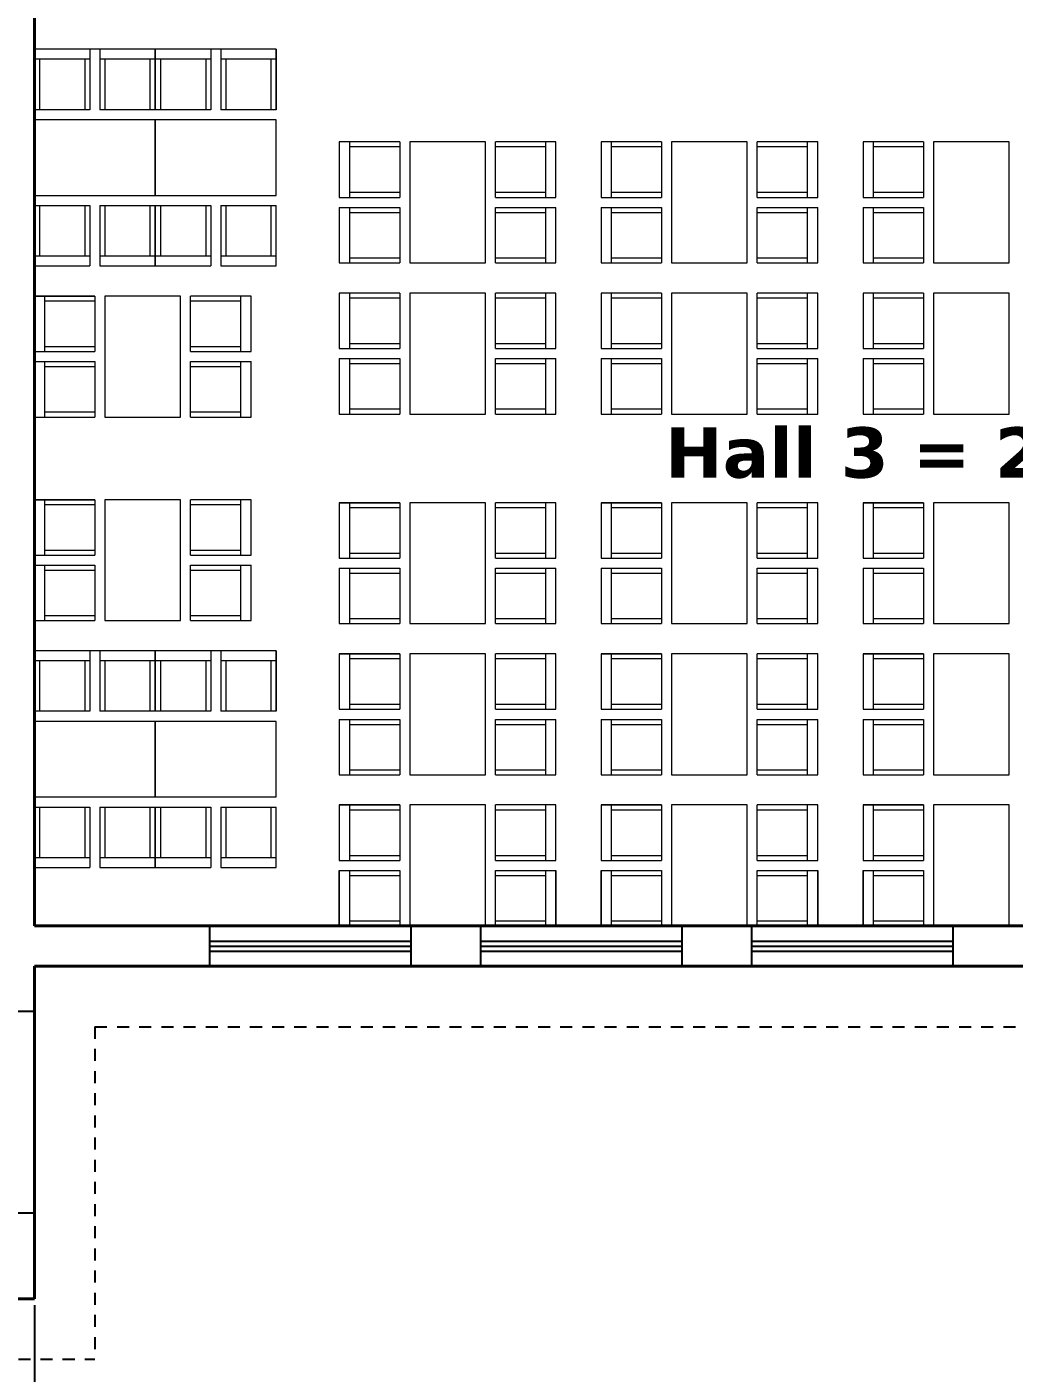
# Model space of a CAD drawing. Header units: inches. Extents: x 23 to 232, y -46 to 52.
# Drawn here: x 151.25 to 161.06, y 20.64 to 34 of the extents above; entities that cross this region are included whole.
import ezdxf

# ---------------------------------------------------------------- set-up
doc = ezdxf.new("R2010")
doc.units = ezdxf.units.IN
doc.header["$MEASUREMENT"] = 0
doc.linetypes.add('ACAD_ISO02W100', pattern=[15, 12, -3])
doc.layers.add('FUR', color=1, linetype='Continuous', lineweight=15)
doc.dimstyles.get("Standard").update_dxf_attribs({"dimtxt": 0.18, "dimasz": 0.18, "dimexe": 0.18, "dimexo": 0.0625, "dimgap": 0.09, "dimtad": 0, "dimtih": 1, "dimtoh": 1, "dimdec": 4, "dimzin": 0, "dimdsep": 46, "dimtxsty": 'Standard', "dimcen": 0.09, "dimadec": 0, "dimazin": 0, "dimtfac": 1, "dimtdec": 4, "dimtofl": 0, "dimtmove": 0, "dimatfit": 3, "dimfxl": 1, "dimtolj": 1, "dimtzin": 0, "dimarcsym": 0})

# ---------------------------------------------------------------- blocks, each defined once
blk = doc.blocks.new('*D40')
at = {"color": 0, "lineweight": -2}
for p, q in [((143.189, 21.317), (143.189, 19.741)), ((151.329, 21.317), (151.329, 19.741)), ((143.369, 19.921), (146.502, 19.921)), ((151.149, 19.921), (148.015, 19.921))]:
    blk.add_line(p, q, dxfattribs=at)
at = {"color": 0}
for points in [[(143.369, 19.951), (143.369, 19.891), (143.189, 19.921)], [(151.149, 19.951), (151.149, 19.891), (151.329, 19.921)]]:
    blk.add_solid(points, dxfattribs=at)
at = {"layer": 'Defpoints', "color": 0}
for p in [(143.189, 21.379), (151.329, 21.379), (151.329, 19.921)]:
    blk.add_point(p, dxfattribs=at)
at = {"color": 0, "insert": (147.259, 19.921), "char_height": 0.5, "attachment_point": 5}
blk.add_mtext('\\A1;8.14', dxfattribs=at)

msp = doc.modelspace()

# ---------------------------------------------------------------- linework, layer by layer
at = {"lineweight": 40}
for p, q in [((151.32851, 25.07935), (151.32851, 34.22935)), ((164.91851, 25.07935), (151.32851, 25.07935)), ((164.91851, 25.07935), (151.32851, 25.07935)), ((151.32851, 21.37935), (151.32851, 24.67935)), ((164.91851, 24.67935), (151.32851, 24.67935)), ((151.32851, 21.37935), (148.03351, 21.37935))]:
    msp.add_line(p, q, dxfattribs=at)
at = {"color": 6}
for p, q in [((153.06687, 25.07935), (153.06687, 24.67935)), ((155.06687, 25.07935), (155.06687, 24.67935)), ((155.75687, 25.07935), (155.75687, 24.67935)), ((157.75687, 25.07935), (157.75687, 24.67935)), ((158.44687, 25.07935), (158.44687, 24.67935)), ((160.44687, 25.07935), (160.44687, 24.67935)), ((153.06687, 24.92935), (155.06687, 24.92935)), ((153.06687, 24.87935), (155.06687, 24.87935)), ((153.06687, 24.87935), (155.06687, 24.87935)), ((155.75687, 24.92935), (157.75687, 24.92935)), ((155.75687, 24.87935), (157.75687, 24.87935)), ((155.75687, 24.87935), (157.75687, 24.87935)), ((158.44687, 24.92935), (160.44687, 24.92935)), ((158.44687, 24.87935), (160.44687, 24.87935)), ((158.44687, 24.87935), (160.44687, 24.87935)), ((153.06687, 24.82935), (155.06687, 24.82935)), ((155.75687, 24.82935), (157.75687, 24.82935)), ((158.44687, 24.82935), (160.44687, 24.82935)), ((151.32851, 24.22935), (150.92851, 24.22935)), ((151.32851, 22.22935), (150.92851, 22.22935))]:
    msp.add_line(p, q, dxfattribs=at)
for q in [(151.92851, 24.67935), (151.32851, 24.07935)]:
    msp.add_line((151.32851, 24.67935), q)
at = {"linetype": 'ACAD_ISO02W100', "ltscale": 0.01}
for p, q in [((151.92851, 24.07935), (151.92851, 20.77935)), ((151.92851, 24.07935), (161.42851, 24.07935)), ((142.58851, 20.77935), (151.92851, 20.77935))]:
    msp.add_line(p, q, dxfattribs=at)
at = {"layer": 'FUR', "lineweight": 20}
for p, q in [((153.72851, 33.77935), (151.32851, 33.77935)), ((151.87851, 33.67935), (151.32851, 33.67935)), ((151.37851, 33.67935), (151.37851, 33.17935)), ((151.82851, 33.67935), (151.82851, 33.17935)), ((151.87851, 33.77935), (151.87851, 33.17935)), ((151.97851, 33.77935), (151.97851, 33.17935)), ((152.52851, 33.67935), (151.97851, 33.67935)), ((152.02851, 33.67935), (152.02851, 33.17935)), ((152.47851, 33.17935), (152.47851, 33.67935)), ((152.52851, 33.77935), (152.52851, 33.17935)), ((152.52851, 33.17935), (152.52851, 33.77935)), ((152.52851, 33.77935), (152.52851, 33.17935)), ((152.52851, 33.17935), (152.52851, 33.77935)), ((153.07851, 33.67935), (152.52851, 33.67935)), ((152.57851, 33.67935), (152.57851, 33.17935)), ((153.02851, 33.67935), (153.02851, 33.17935)), ((153.07851, 33.77935), (153.07851, 33.17935)), ((153.17851, 33.77935), (153.17851, 33.17935)), ((153.72851, 33.67935), (153.17851, 33.67935)), ((153.22851, 33.67935), (153.22851, 33.17935)), ((153.67851, 33.17935), (153.67851, 33.67935)), ((153.72851, 33.77935), (153.72851, 33.17935)), ((153.72851, 33.17935), (153.72851, 33.77935)), ((151.87851, 33.17935), (151.32851, 33.17935)), ((152.52851, 33.17935), (151.97851, 33.17935)), ((153.07851, 33.17935), (152.52851, 33.17935)), ((153.72851, 33.17935), (153.17851, 33.17935)), ((152.52851, 33.07935), (151.32851, 33.07935)), ((153.72851, 33.07935), (152.52851, 33.07935)), ((152.52851, 33.07935), (152.52851, 32.32935)), ((152.52851, 33.07935), (152.52851, 32.32935)), ((152.52851, 32.32935), (152.52851, 33.07935)), ((152.52851, 32.32935), (152.52851, 33.07935)), ((153.72851, 32.32935), (153.72851, 33.07935)), ((153.72851, 32.32935), (153.72851, 33.07935)), ((154.3552, 32.85935), (154.3552, 32.30935)), ((154.9552, 32.85935), (154.3552, 32.85935)), ((154.4552, 32.85935), (154.4552, 32.30935)), ((154.9552, 32.80935), (154.4552, 32.80935)), ((154.9552, 32.85935), (154.9552, 32.30935)), ((155.0552, 32.85935), (155.0552, 31.65935)), ((155.8052, 32.85935), (155.0552, 32.85935)), ((155.8052, 32.85935), (155.0552, 32.85935)), ((155.8052, 31.65935), (155.8052, 32.85935)), ((155.9052, 32.30935), (155.9052, 32.85935)), ((156.5052, 32.85935), (155.9052, 32.85935)), ((156.4052, 32.80935), (155.9052, 32.80935)), ((156.4052, 32.30935), (156.4052, 32.85935)), ((156.5052, 32.30935), (156.5052, 32.85935)), ((156.9552, 32.85935), (156.9552, 32.30935)), ((157.5552, 32.85935), (156.9552, 32.85935)), ((157.0552, 32.85935), (157.0552, 32.30935)), ((157.5552, 32.80935), (157.0552, 32.80935)), ((157.5552, 32.85935), (157.5552, 32.30935)), ((157.6552, 32.85935), (157.6552, 31.65935)), ((158.4052, 32.85935), (157.6552, 32.85935)), ((158.4052, 32.85935), (157.6552, 32.85935)), ((158.4052, 31.65935), (158.4052, 32.85935)), ((158.5052, 32.30935), (158.5052, 32.85935)), ((159.1052, 32.85935), (158.5052, 32.85935)), ((159.0052, 32.80935), (158.5052, 32.80935)), ((159.0052, 32.30935), (159.0052, 32.85935)), ((159.1052, 32.30935), (159.1052, 32.85935)), ((159.5552, 32.85935), (159.5552, 32.30935)), ((160.1552, 32.85935), (159.5552, 32.85935)), ((159.6552, 32.85935), (159.6552, 32.30935)), ((160.1552, 32.80935), (159.6552, 32.80935)), ((160.1552, 32.85935), (160.1552, 32.30935)), ((160.2552, 32.85935), (160.2552, 31.65935)), ((161.0052, 32.85935), (160.2552, 32.85935)), ((161.0052, 32.85935), (160.2552, 32.85935)), ((161.0052, 31.65935), (161.0052, 32.85935)), ((151.32851, 32.32935), (152.52851, 32.32935)), ((152.52851, 32.32935), (153.72851, 32.32935)), ((154.4552, 32.35935), (154.9552, 32.35935)), ((155.9052, 32.35935), (156.4052, 32.35935)), ((157.0552, 32.35935), (157.5552, 32.35935)), ((158.5052, 32.35935), (159.0052, 32.35935)), ((159.6552, 32.35935), (160.1552, 32.35935)), ((151.32851, 32.22935), (151.87851, 32.22935)), ((151.37851, 32.22935), (151.37851, 31.72935)), ((151.82851, 32.22935), (151.82851, 31.72935)), ((151.87851, 32.22935), (151.87851, 31.62935)), ((151.97851, 32.22935), (152.52851, 32.22935)), ((151.97851, 32.22935), (151.97851, 31.62935)), ((152.02851, 32.22935), (152.02851, 31.72935)), ((152.47851, 31.72935), (152.47851, 32.22935)), ((152.52851, 32.22935), (153.07851, 32.22935)), ((152.52851, 32.22935), (152.52851, 31.62935)), ((152.52851, 31.62935), (152.52851, 32.22935)), ((152.57851, 32.22935), (152.57851, 31.72935)), ((153.02851, 32.22935), (153.02851, 31.72935)), ((153.07851, 32.22935), (153.07851, 31.62935)), ((153.17851, 32.22935), (153.72851, 32.22935)), ((153.17851, 32.22935), (153.17851, 31.62935)), ((153.22851, 32.22935), (153.22851, 31.72935)), ((153.67851, 31.72935), (153.67851, 32.22935)), ((153.72851, 31.62935), (153.72851, 32.22935)), ((154.3552, 32.30935), (154.9552, 32.30935)), ((154.3552, 32.20935), (154.3552, 31.65935)), ((154.3552, 32.20935), (154.9552, 32.20935)), ((154.4552, 32.20935), (154.4552, 31.65935)), ((154.9552, 32.20935), (154.9552, 31.65935)), ((155.9052, 32.30935), (156.5052, 32.30935)), ((155.9052, 31.65935), (155.9052, 32.20935)), ((155.9052, 32.20935), (156.5052, 32.20935)), ((156.4052, 31.65935), (156.4052, 32.20935)), ((156.5052, 31.65935), (156.5052, 32.20935)), ((156.9552, 32.30935), (157.5552, 32.30935)), ((156.9552, 32.20935), (156.9552, 31.65935)), ((156.9552, 32.20935), (157.5552, 32.20935)), ((157.0552, 32.20935), (157.0552, 31.65935)), ((157.5552, 32.20935), (157.5552, 31.65935)), ((158.5052, 32.30935), (159.1052, 32.30935)), ((158.5052, 31.65935), (158.5052, 32.20935)), ((158.5052, 32.20935), (159.1052, 32.20935)), ((159.0052, 31.65935), (159.0052, 32.20935)), ((159.1052, 31.65935), (159.1052, 32.20935)), ((159.5552, 32.30935), (160.1552, 32.30935)), ((159.5552, 32.20935), (159.5552, 31.65935)), ((159.5552, 32.20935), (160.1552, 32.20935)), ((159.6552, 32.20935), (159.6552, 31.65935)), ((160.1552, 32.20935), (160.1552, 31.65935)), ((154.4552, 32.15935), (154.9552, 32.15935)), ((155.9052, 32.15935), (156.4052, 32.15935)), ((157.0552, 32.15935), (157.5552, 32.15935)), ((158.5052, 32.15935), (159.0052, 32.15935)), ((159.6552, 32.15935), (160.1552, 32.15935)), ((151.32851, 31.72935), (151.87851, 31.72935)), ((151.97851, 31.72935), (152.52851, 31.72935)), ((152.52851, 31.72935), (153.07851, 31.72935)), ((153.17851, 31.72935), (153.72851, 31.72935)), ((154.4552, 31.70935), (154.9552, 31.70935)), ((155.9052, 31.70935), (156.4052, 31.70935)), ((157.0552, 31.70935), (157.5552, 31.70935)), ((158.5052, 31.70935), (159.0052, 31.70935)), ((159.6552, 31.70935), (160.1552, 31.70935)), ((151.32851, 31.62935), (151.87851, 31.62935)), ((151.97851, 31.62935), (152.52851, 31.62935)), ((152.52851, 31.62935), (153.07851, 31.62935)), ((153.17851, 31.62935), (153.72851, 31.62935)), ((154.3552, 31.65935), (154.9552, 31.65935)), ((155.0552, 31.65935), (155.8052, 31.65935)), ((155.0552, 31.65935), (155.8052, 31.65935)), ((155.9052, 31.65935), (156.5052, 31.65935)), ((156.9552, 31.65935), (157.5552, 31.65935)), ((157.6552, 31.65935), (158.4052, 31.65935)), ((157.6552, 31.65935), (158.4052, 31.65935)), ((158.5052, 31.65935), (159.1052, 31.65935)), ((159.5552, 31.65935), (160.1552, 31.65935)), ((160.2552, 31.65935), (161.0052, 31.65935)), ((160.2552, 31.65935), (161.0052, 31.65935)), ((151.32851, 31.32935), (151.87851, 31.32935)), ((151.32851, 31.32935), (151.92851, 31.32935)), ((151.92851, 31.32935), (151.32851, 31.32935)), ((151.42851, 31.32935), (151.42851, 30.77935)), ((151.92851, 31.27935), (151.42851, 31.27935)), ((151.92851, 31.32935), (151.92851, 30.77935)), ((152.02851, 31.32935), (152.02851, 30.12935)), ((152.77851, 31.32935), (152.02851, 31.32935)), ((152.77851, 31.32935), (152.02851, 31.32935)), ((152.77851, 30.12935), (152.77851, 31.32935)), ((152.87851, 30.77935), (152.87851, 31.32935)), ((153.47851, 31.32935), (152.87851, 31.32935)), ((153.37851, 31.27935), (152.87851, 31.27935)), ((153.37851, 30.77935), (153.37851, 31.32935)), ((153.47851, 30.77935), (153.47851, 31.32935)), ((154.3552, 31.35935), (154.3552, 30.80935)), ((154.9552, 31.35935), (154.3552, 31.35935)), ((154.4552, 31.35935), (154.4552, 30.80935)), ((154.9552, 31.30935), (154.4552, 31.30935)), ((154.9552, 31.35935), (154.9552, 30.80935)), ((155.0552, 31.35935), (155.0552, 30.15935)), ((155.8052, 31.35935), (155.0552, 31.35935)), ((155.8052, 31.35935), (155.0552, 31.35935)), ((155.8052, 30.15935), (155.8052, 31.35935)), ((155.9052, 30.80935), (155.9052, 31.35935)), ((156.5052, 31.35935), (155.9052, 31.35935)), ((156.4052, 31.30935), (155.9052, 31.30935)), ((156.4052, 30.80935), (156.4052, 31.35935)), ((156.5052, 30.80935), (156.5052, 31.35935)), ((156.9552, 31.35935), (156.9552, 30.80935)), ((157.5552, 31.35935), (156.9552, 31.35935)), ((157.0552, 31.35935), (157.0552, 30.80935)), ((157.5552, 31.30935), (157.0552, 31.30935)), ((157.5552, 31.35935), (157.5552, 30.80935)), ((157.6552, 31.35935), (157.6552, 30.15935)), ((158.4052, 31.35935), (157.6552, 31.35935)), ((158.4052, 31.35935), (157.6552, 31.35935)), ((158.4052, 30.15935), (158.4052, 31.35935)), ((158.5052, 30.80935), (158.5052, 31.35935)), ((159.1052, 31.35935), (158.5052, 31.35935)), ((159.0052, 31.30935), (158.5052, 31.30935)), ((159.0052, 30.80935), (159.0052, 31.35935)), ((159.1052, 30.80935), (159.1052, 31.35935)), ((159.5552, 31.35935), (159.5552, 30.80935)), ((160.1552, 31.35935), (159.5552, 31.35935)), ((159.6552, 31.35935), (159.6552, 30.80935)), ((160.1552, 31.30935), (159.6552, 31.30935)), ((160.1552, 31.35935), (160.1552, 30.80935)), ((160.2552, 31.35935), (160.2552, 30.15935)), ((161.0052, 31.35935), (160.2552, 31.35935)), ((161.0052, 31.35935), (160.2552, 31.35935)), ((161.0052, 30.15935), (161.0052, 31.35935)), ((154.4552, 30.85935), (154.9552, 30.85935)), ((155.9052, 30.85935), (156.4052, 30.85935)), ((157.0552, 30.85935), (157.5552, 30.85935)), ((158.5052, 30.85935), (159.0052, 30.85935)), ((159.6552, 30.85935), (160.1552, 30.85935)), ((151.32851, 30.77935), (151.92851, 30.77935)), ((151.42851, 30.82935), (151.92851, 30.82935)), ((152.87851, 30.82935), (153.37851, 30.82935)), ((152.87851, 30.77935), (153.47851, 30.77935)), ((154.3552, 30.80935), (154.9552, 30.80935)), ((155.9052, 30.80935), (156.5052, 30.80935)), ((156.9552, 30.80935), (157.5552, 30.80935)), ((158.5052, 30.80935), (159.1052, 30.80935)), ((159.5552, 30.80935), (160.1552, 30.80935)), ((151.32851, 30.67935), (151.92851, 30.67935)), ((151.42851, 30.67935), (151.42851, 30.12935)), ((151.42851, 30.62935), (151.92851, 30.62935)), ((151.92851, 30.67935), (151.92851, 30.12935)), ((152.87851, 30.12935), (152.87851, 30.67935)), ((152.87851, 30.67935), (153.47851, 30.67935)), ((152.87851, 30.62935), (153.37851, 30.62935)), ((153.37851, 30.12935), (153.37851, 30.67935)), ((153.47851, 30.12935), (153.47851, 30.67935)), ((154.3552, 30.70935), (154.3552, 30.15935)), ((154.3552, 30.70935), (154.9552, 30.70935)), ((154.4552, 30.70935), (154.4552, 30.15935)), ((154.4552, 30.65935), (154.9552, 30.65935)), ((154.9552, 30.70935), (154.9552, 30.15935)), ((155.9052, 30.15935), (155.9052, 30.70935)), ((155.9052, 30.70935), (156.5052, 30.70935)), ((155.9052, 30.65935), (156.4052, 30.65935)), ((156.4052, 30.15935), (156.4052, 30.70935)), ((156.5052, 30.15935), (156.5052, 30.70935)), ((156.9552, 30.70935), (156.9552, 30.15935)), ((156.9552, 30.70935), (157.5552, 30.70935)), ((157.0552, 30.70935), (157.0552, 30.15935)), ((157.0552, 30.65935), (157.5552, 30.65935)), ((157.5552, 30.70935), (157.5552, 30.15935)), ((158.5052, 30.15935), (158.5052, 30.70935)), ((158.5052, 30.70935), (159.1052, 30.70935)), ((158.5052, 30.65935), (159.0052, 30.65935)), ((159.0052, 30.15935), (159.0052, 30.70935)), ((159.1052, 30.15935), (159.1052, 30.70935)), ((159.5552, 30.70935), (159.5552, 30.15935)), ((159.5552, 30.70935), (160.1552, 30.70935)), ((159.6552, 30.70935), (159.6552, 30.15935)), ((159.6552, 30.65935), (160.1552, 30.65935)), ((160.1552, 30.70935), (160.1552, 30.15935)), ((154.4552, 30.20935), (154.9552, 30.20935)), ((155.9052, 30.20935), (156.4052, 30.20935)), ((157.0552, 30.20935), (157.5552, 30.20935)), ((158.5052, 30.20935), (159.0052, 30.20935)), ((159.6552, 30.20935), (160.1552, 30.20935)), ((151.32851, 30.12935), (151.92851, 30.12935)), ((151.42851, 30.17935), (151.92851, 30.17935)), ((152.02851, 30.12935), (152.77851, 30.12935)), ((152.02851, 30.12935), (152.77851, 30.12935)), ((152.87851, 30.17935), (153.37851, 30.17935)), ((152.87851, 30.12935), (153.47851, 30.12935)), ((154.3552, 30.15935), (154.9552, 30.15935)), ((155.0552, 30.15935), (155.8052, 30.15935)), ((155.0552, 30.15935), (155.8052, 30.15935)), ((155.9052, 30.15935), (156.5052, 30.15935)), ((156.9552, 30.15935), (157.5552, 30.15935)), ((157.6552, 30.15935), (158.4052, 30.15935)), ((157.6552, 30.15935), (158.4052, 30.15935)), ((158.5052, 30.15935), (159.1052, 30.15935)), ((159.5552, 30.15935), (160.1552, 30.15935)), ((160.2552, 30.15935), (161.0052, 30.15935)), ((160.2552, 30.15935), (161.0052, 30.15935)), ((151.32851, 29.30935), (151.92851, 29.30935)), ((151.92851, 29.30935), (151.32851, 29.30935)), ((151.42851, 29.30935), (151.42851, 28.75935)), ((151.92851, 29.25935), (151.42851, 29.25935)), ((151.92851, 29.30935), (151.92851, 28.75935)), ((152.02851, 29.30935), (152.02851, 28.10935)), ((152.77851, 29.30935), (152.02851, 29.30935)), ((152.77851, 29.30935), (152.02851, 29.30935)), ((152.77851, 28.10935), (152.77851, 29.30935)), ((152.87851, 28.75935), (152.87851, 29.30935)), ((153.47851, 29.30935), (152.87851, 29.30935)), ((153.37851, 29.25935), (152.87851, 29.25935)), ((153.37851, 28.75935), (153.37851, 29.30935)), ((153.47851, 28.75935), (153.47851, 29.30935)), ((154.3552, 29.27935), (154.9552, 29.27935)), ((154.3552, 29.27935), (154.3552, 28.72935)), ((154.9552, 29.27935), (154.3552, 29.27935)), ((154.4552, 29.27935), (154.4552, 28.72935)), ((154.9552, 29.27935), (154.9552, 28.72935)), ((155.0552, 29.27935), (155.0552, 28.07935)), ((155.8052, 29.27935), (155.0552, 29.27935)), ((155.8052, 29.27935), (155.0552, 29.27935)), ((155.8052, 28.07935), (155.8052, 29.27935)), ((155.9052, 28.72935), (155.9052, 29.27935)), ((156.5052, 29.27935), (155.9052, 29.27935)), ((156.4052, 28.72935), (156.4052, 29.27935)), ((156.5052, 28.72935), (156.5052, 29.27935)), ((156.9552, 29.27935), (157.5552, 29.27935)), ((156.9552, 29.27935), (156.9552, 28.72935)), ((157.5552, 29.27935), (156.9552, 29.27935)), ((157.0552, 29.27935), (157.0552, 28.72935)), ((157.5552, 29.27935), (157.5552, 28.72935)), ((157.6552, 29.27935), (157.6552, 28.07935)), ((158.4052, 29.27935), (157.6552, 29.27935)), ((158.4052, 29.27935), (157.6552, 29.27935)), ((158.4052, 28.07935), (158.4052, 29.27935)), ((158.5052, 28.72935), (158.5052, 29.27935)), ((159.1052, 29.27935), (158.5052, 29.27935)), ((159.0052, 28.72935), (159.0052, 29.27935)), ((159.1052, 28.72935), (159.1052, 29.27935)), ((159.5552, 29.27935), (160.1552, 29.27935)), ((159.5552, 29.27935), (159.5552, 28.72935)), ((160.1552, 29.27935), (159.5552, 29.27935)), ((159.6552, 29.27935), (159.6552, 28.72935)), ((160.1552, 29.27935), (160.1552, 28.72935)), ((160.2552, 29.27935), (160.2552, 28.07935)), ((161.0052, 29.27935), (160.2552, 29.27935)), ((161.0052, 29.27935), (160.2552, 29.27935)), ((161.0052, 28.07935), (161.0052, 29.27935)), ((154.9552, 29.22935), (154.4552, 29.22935)), ((156.4052, 29.22935), (155.9052, 29.22935)), ((157.5552, 29.22935), (157.0552, 29.22935)), ((159.0052, 29.22935), (158.5052, 29.22935)), ((160.1552, 29.22935), (159.6552, 29.22935)), ((151.32851, 28.75935), (151.92851, 28.75935)), ((151.42851, 28.80935), (151.92851, 28.80935)), ((152.87851, 28.80935), (153.37851, 28.80935)), ((152.87851, 28.75935), (153.47851, 28.75935)), ((154.3552, 28.72935), (154.9552, 28.72935)), ((154.4552, 28.77935), (154.9552, 28.77935)), ((155.9052, 28.77935), (156.4052, 28.77935)), ((155.9052, 28.72935), (156.5052, 28.72935)), ((156.9552, 28.72935), (157.5552, 28.72935)), ((157.0552, 28.77935), (157.5552, 28.77935)), ((158.5052, 28.77935), (159.0052, 28.77935)), ((158.5052, 28.72935), (159.1052, 28.72935)), ((159.5552, 28.72935), (160.1552, 28.72935)), ((159.6552, 28.77935), (160.1552, 28.77935)), ((151.32851, 28.65935), (151.92851, 28.65935)), ((151.42851, 28.65935), (151.42851, 28.10935)), ((151.42851, 28.60935), (151.92851, 28.60935)), ((151.92851, 28.65935), (151.92851, 28.10935)), ((152.87851, 28.10935), (152.87851, 28.65935)), ((152.87851, 28.65935), (153.47851, 28.65935)), ((152.87851, 28.60935), (153.37851, 28.60935)), ((153.37851, 28.10935), (153.37851, 28.65935)), ((153.47851, 28.10935), (153.47851, 28.65935)), ((154.3552, 28.62935), (154.3552, 28.07935)), ((154.3552, 28.62935), (154.9552, 28.62935)), ((154.4552, 28.62935), (154.4552, 28.07935)), ((154.9552, 28.62935), (154.9552, 28.07935)), ((155.9052, 28.07935), (155.9052, 28.62935)), ((155.9052, 28.62935), (156.5052, 28.62935)), ((156.4052, 28.07935), (156.4052, 28.62935)), ((156.5052, 28.07935), (156.5052, 28.62935)), ((156.9552, 28.62935), (156.9552, 28.07935)), ((156.9552, 28.62935), (157.5552, 28.62935)), ((157.0552, 28.62935), (157.0552, 28.07935)), ((157.5552, 28.62935), (157.5552, 28.07935)), ((158.5052, 28.07935), (158.5052, 28.62935)), ((158.5052, 28.62935), (159.1052, 28.62935)), ((159.0052, 28.07935), (159.0052, 28.62935)), ((159.1052, 28.07935), (159.1052, 28.62935)), ((159.5552, 28.62935), (159.5552, 28.07935)), ((159.5552, 28.62935), (160.1552, 28.62935)), ((159.6552, 28.62935), (159.6552, 28.07935)), ((160.1552, 28.62935), (160.1552, 28.07935)), ((154.4552, 28.57935), (154.9552, 28.57935)), ((155.9052, 28.57935), (156.4052, 28.57935)), ((157.0552, 28.57935), (157.5552, 28.57935)), ((158.5052, 28.57935), (159.0052, 28.57935)), ((159.6552, 28.57935), (160.1552, 28.57935)), ((151.32851, 28.10935), (151.92851, 28.10935)), ((151.42851, 28.15935), (151.92851, 28.15935)), ((152.02851, 28.10935), (152.77851, 28.10935)), ((152.02851, 28.10935), (152.77851, 28.10935)), ((152.87851, 28.15935), (153.37851, 28.15935)), ((152.87851, 28.10935), (153.47851, 28.10935)), ((154.3552, 28.07935), (154.9552, 28.07935)), ((154.4552, 28.12935), (154.9552, 28.12935)), ((155.0552, 28.07935), (155.8052, 28.07935)), ((155.0552, 28.07935), (155.8052, 28.07935)), ((155.9052, 28.12935), (156.4052, 28.12935)), ((155.9052, 28.07935), (156.5052, 28.07935)), ((156.9552, 28.07935), (157.5552, 28.07935)), ((157.0552, 28.12935), (157.5552, 28.12935)), ((157.6552, 28.07935), (158.4052, 28.07935)), ((157.6552, 28.07935), (158.4052, 28.07935)), ((158.5052, 28.12935), (159.0052, 28.12935)), ((158.5052, 28.07935), (159.1052, 28.07935)), ((159.5552, 28.07935), (160.1552, 28.07935)), ((159.6552, 28.12935), (160.1552, 28.12935)), ((160.2552, 28.07935), (161.0052, 28.07935)), ((160.2552, 28.07935), (161.0052, 28.07935)), ((153.72851, 27.80935), (151.32851, 27.80935)), ((151.87851, 27.80935), (151.87851, 27.20935)), ((151.97851, 27.80935), (151.97851, 27.20935)), ((152.52851, 27.80935), (152.52851, 27.20935)), ((152.52851, 27.20935), (152.52851, 27.80935)), ((152.52851, 27.80935), (152.52851, 27.20935)), ((152.52851, 27.20935), (152.52851, 27.80935)), ((153.07851, 27.80935), (153.07851, 27.20935)), ((153.17851, 27.80935), (153.17851, 27.20935)), ((153.72851, 27.80935), (153.72851, 27.20935)), ((153.72851, 27.20935), (153.72851, 27.80935)), ((151.87851, 27.70935), (151.32851, 27.70935)), ((151.37851, 27.70935), (151.37851, 27.20935)), ((151.82851, 27.70935), (151.82851, 27.20935)), ((152.52851, 27.70935), (151.97851, 27.70935)), ((152.02851, 27.70935), (152.02851, 27.20935)), ((152.47851, 27.20935), (152.47851, 27.70935)), ((153.07851, 27.70935), (152.52851, 27.70935)), ((152.57851, 27.70935), (152.57851, 27.20935)), ((153.02851, 27.70935), (153.02851, 27.20935)), ((153.72851, 27.70935), (153.17851, 27.70935)), ((153.22851, 27.70935), (153.22851, 27.20935)), ((153.67851, 27.20935), (153.67851, 27.70935)), ((154.3552, 27.77935), (154.9552, 27.77935)), ((154.3552, 27.77935), (154.3552, 27.22935)), ((154.9552, 27.77935), (154.3552, 27.77935)), ((154.4552, 27.77935), (154.4552, 27.22935)), ((154.9552, 27.72935), (154.4552, 27.72935)), ((154.9552, 27.77935), (154.9552, 27.22935)), ((155.0552, 27.77935), (155.0552, 26.57935)), ((155.8052, 27.77935), (155.0552, 27.77935)), ((155.8052, 27.77935), (155.0552, 27.77935)), ((155.8052, 26.57935), (155.8052, 27.77935)), ((155.9052, 27.22935), (155.9052, 27.77935)), ((156.5052, 27.77935), (155.9052, 27.77935)), ((156.4052, 27.72935), (155.9052, 27.72935)), ((156.4052, 27.22935), (156.4052, 27.77935)), ((156.5052, 27.22935), (156.5052, 27.77935)), ((156.9552, 27.77935), (157.5552, 27.77935)), ((156.9552, 27.77935), (156.9552, 27.22935)), ((157.5552, 27.77935), (156.9552, 27.77935)), ((157.0552, 27.77935), (157.0552, 27.22935)), ((157.5552, 27.72935), (157.0552, 27.72935)), ((157.5552, 27.77935), (157.5552, 27.22935)), ((157.6552, 27.77935), (157.6552, 26.57935)), ((158.4052, 27.77935), (157.6552, 27.77935)), ((158.4052, 27.77935), (157.6552, 27.77935)), ((158.4052, 26.57935), (158.4052, 27.77935)), ((158.5052, 27.22935), (158.5052, 27.77935)), ((159.1052, 27.77935), (158.5052, 27.77935)), ((159.0052, 27.72935), (158.5052, 27.72935)), ((159.0052, 27.22935), (159.0052, 27.77935)), ((159.1052, 27.22935), (159.1052, 27.77935)), ((159.5552, 27.77935), (160.1552, 27.77935)), ((159.5552, 27.77935), (159.5552, 27.22935)), ((160.1552, 27.77935), (159.5552, 27.77935)), ((159.6552, 27.77935), (159.6552, 27.22935)), ((160.1552, 27.72935), (159.6552, 27.72935)), ((160.1552, 27.77935), (160.1552, 27.22935)), ((160.2552, 27.77935), (160.2552, 26.57935)), ((161.0052, 27.77935), (160.2552, 27.77935)), ((161.0052, 27.77935), (160.2552, 27.77935)), ((161.0052, 26.57935), (161.0052, 27.77935)), ((154.4552, 27.27935), (154.9552, 27.27935)), ((155.9052, 27.27935), (156.4052, 27.27935)), ((157.0552, 27.27935), (157.5552, 27.27935)), ((158.5052, 27.27935), (159.0052, 27.27935)), ((159.6552, 27.27935), (160.1552, 27.27935)), ((151.87851, 27.20935), (151.32851, 27.20935)), ((152.52851, 27.20935), (151.97851, 27.20935)), ((153.07851, 27.20935), (152.52851, 27.20935)), ((153.72851, 27.20935), (153.17851, 27.20935)), ((154.3552, 27.22935), (154.9552, 27.22935)), ((154.3552, 27.12935), (154.3552, 26.57935)), ((154.3552, 27.12935), (154.9552, 27.12935)), ((154.4552, 27.12935), (154.4552, 26.57935)), ((154.9552, 27.12935), (154.9552, 26.57935)), ((155.9052, 27.22935), (156.5052, 27.22935)), ((155.9052, 26.57935), (155.9052, 27.12935)), ((155.9052, 27.12935), (156.5052, 27.12935)), ((156.4052, 26.57935), (156.4052, 27.12935)), ((156.5052, 26.57935), (156.5052, 27.12935)), ((156.9552, 27.22935), (157.5552, 27.22935)), ((156.9552, 27.12935), (156.9552, 26.57935)), ((156.9552, 27.12935), (157.5552, 27.12935)), ((157.0552, 27.12935), (157.0552, 26.57935)), ((157.5552, 27.12935), (157.5552, 26.57935)), ((158.5052, 27.22935), (159.1052, 27.22935)), ((158.5052, 26.57935), (158.5052, 27.12935)), ((158.5052, 27.12935), (159.1052, 27.12935)), ((159.0052, 26.57935), (159.0052, 27.12935)), ((159.1052, 26.57935), (159.1052, 27.12935)), ((159.5552, 27.22935), (160.1552, 27.22935)), ((159.5552, 27.12935), (159.5552, 26.57935)), ((159.5552, 27.12935), (160.1552, 27.12935)), ((159.6552, 27.12935), (159.6552, 26.57935)), ((160.1552, 27.12935), (160.1552, 26.57935)), ((152.52851, 27.10935), (151.32851, 27.10935)), ((153.72851, 27.10935), (152.52851, 27.10935)), ((152.52851, 27.10935), (152.52851, 26.35935)), ((152.52851, 27.10935), (152.52851, 26.35935)), ((152.52851, 26.35935), (152.52851, 27.10935)), ((152.52851, 26.35935), (152.52851, 27.10935)), ((153.72851, 26.35935), (153.72851, 27.10935)), ((153.72851, 26.35935), (153.72851, 27.10935)), ((154.4552, 27.07935), (154.9552, 27.07935)), ((155.9052, 27.07935), (156.4052, 27.07935)), ((157.0552, 27.07935), (157.5552, 27.07935)), ((158.5052, 27.07935), (159.0052, 27.07935)), ((159.6552, 27.07935), (160.1552, 27.07935)), ((154.4552, 26.62935), (154.9552, 26.62935)), ((155.9052, 26.62935), (156.4052, 26.62935)), ((157.0552, 26.62935), (157.5552, 26.62935)), ((158.5052, 26.62935), (159.0052, 26.62935)), ((159.6552, 26.62935), (160.1552, 26.62935)), ((154.3552, 26.57935), (154.9552, 26.57935)), ((155.0552, 26.57935), (155.8052, 26.57935)), ((155.0552, 26.57935), (155.8052, 26.57935)), ((155.9052, 26.57935), (156.5052, 26.57935)), ((156.9552, 26.57935), (157.5552, 26.57935)), ((157.6552, 26.57935), (158.4052, 26.57935)), ((157.6552, 26.57935), (158.4052, 26.57935)), ((158.5052, 26.57935), (159.1052, 26.57935)), ((159.5552, 26.57935), (160.1552, 26.57935)), ((160.2552, 26.57935), (161.0052, 26.57935)), ((160.2552, 26.57935), (161.0052, 26.57935)), ((151.32851, 26.35935), (152.52851, 26.35935)), ((152.52851, 26.35935), (153.72851, 26.35935)), ((151.32851, 26.25935), (151.87851, 26.25935)), ((151.37851, 26.25935), (151.37851, 25.75935)), ((151.82851, 26.25935), (151.82851, 25.75935)), ((151.87851, 26.25935), (151.87851, 25.65935)), ((151.97851, 26.25935), (152.52851, 26.25935)), ((151.97851, 26.25935), (151.97851, 25.65935)), ((152.02851, 26.25935), (152.02851, 25.75935)), ((152.47851, 25.75935), (152.47851, 26.25935)), ((152.52851, 26.25935), (153.07851, 26.25935)), ((152.52851, 26.25935), (152.52851, 25.65935)), ((152.52851, 25.65935), (152.52851, 26.25935)), ((152.57851, 26.25935), (152.57851, 25.75935)), ((153.02851, 26.25935), (153.02851, 25.75935)), ((153.07851, 26.25935), (153.07851, 25.65935)), ((153.17851, 26.25935), (153.72851, 26.25935)), ((153.17851, 26.25935), (153.17851, 25.65935)), ((153.22851, 26.25935), (153.22851, 25.75935)), ((153.67851, 25.75935), (153.67851, 26.25935)), ((153.72851, 25.65935), (153.72851, 26.25935)), ((154.3552, 26.27935), (154.9552, 26.27935)), ((154.3552, 26.27935), (154.3552, 25.72935)), ((154.9552, 26.27935), (154.3552, 26.27935)), ((154.4552, 26.27935), (154.4552, 25.72935)), ((154.9552, 26.22935), (154.4552, 26.22935)), ((154.9552, 26.27935), (154.9552, 25.72935)), ((155.0552, 26.27935), (155.0552, 25.07935)), ((155.8052, 26.27935), (155.0552, 26.27935)), ((155.8052, 26.27935), (155.0552, 26.27935)), ((155.8052, 25.07935), (155.8052, 26.27935)), ((155.9052, 25.72935), (155.9052, 26.27935)), ((156.5052, 26.27935), (155.9052, 26.27935)), ((156.4052, 26.22935), (155.9052, 26.22935)), ((156.4052, 25.72935), (156.4052, 26.27935)), ((156.5052, 25.72935), (156.5052, 26.27935)), ((156.9552, 26.27935), (157.5552, 26.27935)), ((156.9552, 26.27935), (156.9552, 25.72935)), ((157.5552, 26.27935), (156.9552, 26.27935)), ((157.0552, 26.27935), (157.0552, 25.72935)), ((157.5552, 26.22935), (157.0552, 26.22935)), ((157.5552, 26.27935), (157.5552, 25.72935)), ((157.6552, 26.27935), (157.6552, 25.07935)), ((158.4052, 26.27935), (157.6552, 26.27935)), ((158.4052, 26.27935), (157.6552, 26.27935)), ((158.4052, 25.07935), (158.4052, 26.27935)), ((158.5052, 25.72935), (158.5052, 26.27935)), ((159.1052, 26.27935), (158.5052, 26.27935)), ((159.0052, 26.22935), (158.5052, 26.22935)), ((159.0052, 25.72935), (159.0052, 26.27935)), ((159.1052, 25.72935), (159.1052, 26.27935)), ((159.5552, 26.27935), (160.1552, 26.27935)), ((159.5552, 26.27935), (159.5552, 25.72935)), ((160.1552, 26.27935), (159.5552, 26.27935)), ((159.6552, 26.27935), (159.6552, 25.72935)), ((160.1552, 26.22935), (159.6552, 26.22935)), ((160.1552, 26.27935), (160.1552, 25.72935)), ((160.2552, 26.27935), (160.2552, 25.07935)), ((161.0052, 26.27935), (160.2552, 26.27935)), ((161.0052, 26.27935), (160.2552, 26.27935)), ((161.0052, 25.07935), (161.0052, 26.27935)), ((151.32851, 25.75935), (151.87851, 25.75935)), ((151.32851, 25.65935), (151.87851, 25.65935)), ((151.97851, 25.75935), (152.52851, 25.75935)), ((151.97851, 25.65935), (152.52851, 25.65935)), ((152.52851, 25.75935), (153.07851, 25.75935)), ((152.52851, 25.65935), (153.07851, 25.65935)), ((153.17851, 25.75935), (153.72851, 25.75935)), ((153.17851, 25.65935), (153.72851, 25.65935)), ((154.3552, 25.72935), (154.9552, 25.72935)), ((154.4552, 25.77935), (154.9552, 25.77935)), ((155.9052, 25.77935), (156.4052, 25.77935)), ((155.9052, 25.72935), (156.5052, 25.72935)), ((156.9552, 25.72935), (157.5552, 25.72935)), ((157.0552, 25.77935), (157.5552, 25.77935)), ((158.5052, 25.77935), (159.0052, 25.77935)), ((158.5052, 25.72935), (159.1052, 25.72935)), ((159.5552, 25.72935), (160.1552, 25.72935)), ((159.6552, 25.77935), (160.1552, 25.77935)), ((154.3552, 25.07935), (154.3552, 25.62935)), ((154.3552, 25.62935), (154.3552, 25.07935)), ((154.3552, 25.62935), (154.9552, 25.62935)), ((154.4552, 25.62935), (154.4552, 25.07935)), ((154.4552, 25.57935), (154.9552, 25.57935)), ((154.9552, 25.62935), (154.9552, 25.07935)), ((155.9052, 25.07935), (155.9052, 25.62935)), ((155.9052, 25.62935), (156.5052, 25.62935)), ((155.9052, 25.57935), (156.4052, 25.57935)), ((156.4052, 25.07935), (156.4052, 25.62935)), ((156.5052, 25.62935), (156.5052, 25.07935)), ((156.5052, 25.62935), (156.5052, 25.07935)), ((156.5052, 25.07935), (156.5052, 25.62935)), ((156.9552, 25.07935), (156.9552, 25.62935)), ((156.9552, 25.07935), (156.9552, 25.62935)), ((156.9552, 25.62935), (156.9552, 25.07935)), ((156.9552, 25.62935), (157.5552, 25.62935)), ((157.0552, 25.62935), (157.0552, 25.07935)), ((157.0552, 25.57935), (157.5552, 25.57935)), ((157.5552, 25.62935), (157.5552, 25.07935)), ((158.5052, 25.07935), (158.5052, 25.62935)), ((158.5052, 25.62935), (159.1052, 25.62935)), ((158.5052, 25.57935), (159.0052, 25.57935)), ((159.0052, 25.07935), (159.0052, 25.62935)), ((159.1052, 25.62935), (159.1052, 25.07935)), ((159.1052, 25.62935), (159.1052, 25.07935)), ((159.1052, 25.07935), (159.1052, 25.62935)), ((159.5552, 25.07935), (159.5552, 25.62935)), ((159.5552, 25.07935), (159.5552, 25.62935)), ((159.5552, 25.62935), (159.5552, 25.07935)), ((159.5552, 25.62935), (160.1552, 25.62935)), ((159.6552, 25.62935), (159.6552, 25.07935)), ((159.6552, 25.57935), (160.1552, 25.57935)), ((160.1552, 25.62935), (160.1552, 25.07935)), ((154.4552, 25.12935), (154.9552, 25.12935)), ((155.9052, 25.12935), (156.4052, 25.12935)), ((157.0552, 25.12935), (157.5552, 25.12935)), ((158.5052, 25.12935), (159.0052, 25.12935)), ((159.6552, 25.12935), (160.1552, 25.12935))]:
    msp.add_line(p, q, dxfattribs=at)

# ---------------------------------------------------------------- texts
at = {"insert": (157.58773, 30.02748), "char_height": 0.5, "width": 10.6198648, "attachment_point": 1}
msp.add_mtext('{\\fVerdana|b1|i0|c0|p34;Hall 3 = 25.00 m X 9.15 m}', dxfattribs=at)

# ---------------------------------------------------------------- dimensions: what is measured, and where the dimension line sits
dim = msp.add_linear_dim(base=(151.32851, 19.92051), p1=(143.18851, 21.37935), p2=(151.32851, 21.37935), dimstyle='Standard', override={"dimtxt": 0.5, "dimdec": 2})
dim.commit()
dim.dimension.update_dxf_attribs({"geometry": '*D40', "text_midpoint": (147.25851, 19.92051)})

doc.saveas('drawing.dxf')
